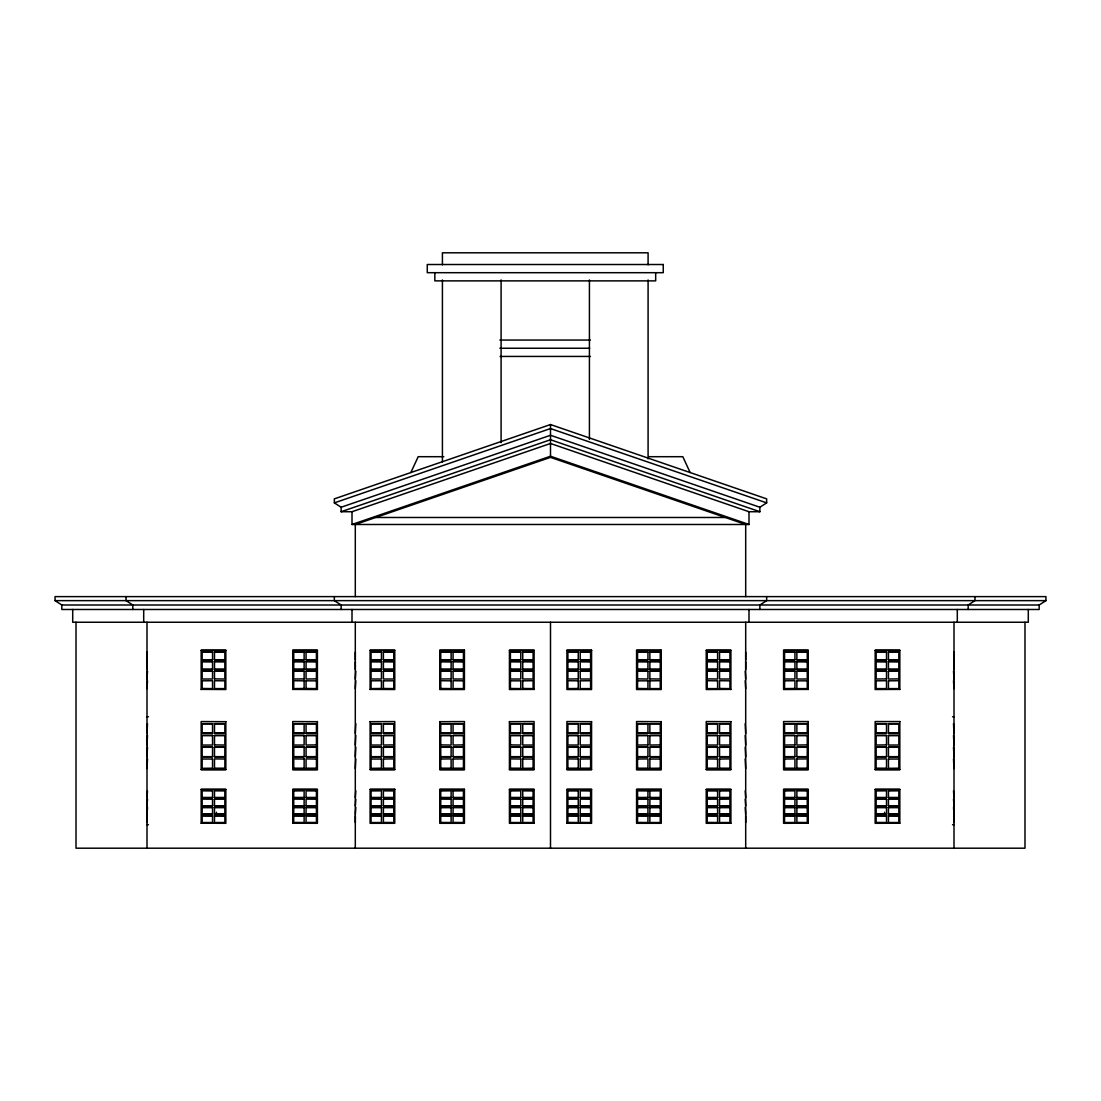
<?xml version="1.0" encoding="UTF-8"?>
<svg xmlns="http://www.w3.org/2000/svg" width="1101" height="1101" viewBox="0 0 1101 1101"><rect width="100%" height="100%" fill="white"/><g stroke="black" fill="none" stroke-linecap="round" stroke-linejoin="round"><path stroke-width="1.5" d="M410.866 472.522L418.187 456.695L443.813 456.695M759.869 507.244L766.654 502.882L766.654 498.863L550.5 424.546L334.346 498.863L334.346 502.882L341.131 507.244L550.5 435.267L759.869 507.244L759.869 511.731L748.997 511.731L550.5 443.483L352.003 511.731L341.131 511.731L341.131 507.244M1039.179 605L1045.95 600.637L1045.95 596.618L55.05 596.618L55.05 600.637L61.821 605L1039.179 605L1039.179 609.486L61.821 609.486L61.821 605M334.346 502.882L550.5 428.564L766.654 502.882M341.131 511.731L550.5 439.739L759.869 511.731M352.003 511.731L352.003 524.489L550.5 456.227L748.997 524.489L748.997 511.731M745.694 596.618L745.694 524.489L550.5 457.369L355.306 524.489L355.306 596.618M499.882 340.058L590.397 340.058M499.882 348.246L589.682 348.246M500.115 356.435L590.397 356.435M648.654 456.695L682.813 456.695L690.134 472.522M375.661 517.484L725.339 517.484M352.003 524.489L748.997 524.489M55.05 600.637L1045.95 600.637M201.18 650.374L225.829 650.374M292.756 650.374L317.405 650.374M370.101 650.374L394.736 650.374M439.767 650.374L464.402 650.374M509.433 650.374L534.081 650.374M566.919 650.374L591.567 650.374M636.598 650.374L661.233 650.374M706.264 650.374L730.899 650.374M783.595 650.374L808.244 650.374M875.171 650.374L899.82 650.374M202.157 651.957L212.548 651.957L212.548 659.843L202.157 659.843L202.157 651.957L212.548 652.081M214.489 651.957L224.852 651.957L224.852 659.843L214.489 659.843L214.489 651.957L224.852 652.081M293.733 651.957L304.124 651.957L304.124 659.843L293.733 659.843L293.733 651.957L304.124 652.081M306.064 651.957L316.427 651.957L316.427 659.843L306.064 659.843L306.064 651.957L316.427 652.081M371.065 651.957L381.455 651.957L381.455 659.843L371.065 659.843L371.065 651.957L381.455 652.081M383.396 651.957L393.773 651.957L393.773 659.843L383.396 659.843L383.396 651.957L393.773 652.081M440.744 651.957L451.121 651.957L451.121 659.843L440.744 659.843L440.744 651.957L451.121 652.081M453.061 651.957L463.438 651.957L463.438 659.843L453.061 659.843L453.061 651.957L463.438 652.081M510.41 651.957L520.787 651.957L520.787 659.843L510.41 659.843L510.41 651.957L520.787 652.081M522.741 651.957L533.104 651.957L533.104 659.843L522.741 659.843L522.741 651.957L533.104 652.081M567.896 651.957L578.259 651.957L578.259 659.843L567.896 659.843L567.896 651.957L578.259 652.081M580.213 651.957L590.59 651.957L590.59 659.843L580.213 659.843L580.213 651.957L590.59 652.081M637.562 651.957L647.938 651.957L647.938 659.843L637.562 659.843L637.562 651.957L647.938 652.081M649.879 651.957L660.256 651.957L660.256 659.843L649.879 659.843L649.879 651.957L660.256 652.081M707.227 651.957L717.604 651.957L717.604 659.843L707.227 659.843L707.227 651.957L717.604 652.081M719.545 651.957L729.935 651.957L729.935 659.843L719.545 659.843L719.545 651.957L729.935 652.081M784.573 651.957L794.936 651.957L794.936 659.843L784.573 659.843L784.573 651.957L794.936 652.081M796.876 651.957L807.267 651.957L807.267 659.843L796.876 659.843L796.876 651.957L807.267 652.081M876.148 651.957L886.511 651.957L886.511 659.843L876.148 659.843L876.148 651.957L886.511 652.081M888.452 651.957L898.843 651.957L898.843 659.843L888.452 659.843L888.452 651.957L898.843 652.081M146.997 652.081L146.997 659.843M355.306 652.081L355.306 659.843M745.694 652.081L745.694 659.843M954.003 652.081L954.003 659.843M202.157 659.733L212.548 659.733M214.489 659.733L224.852 659.733M293.733 659.733L304.124 659.733M306.064 659.733L316.427 659.733M371.065 659.733L381.455 659.733M383.396 659.733L393.773 659.733M440.744 659.733L451.121 659.733M453.061 659.733L463.438 659.733M510.41 659.733L520.787 659.733M522.741 659.733L533.104 659.733M567.896 659.733L578.259 659.733M580.213 659.733L590.59 659.733M637.562 659.733L647.938 659.733M649.879 659.733L660.256 659.733M707.227 659.733L717.604 659.733M719.545 659.733L729.935 659.733M784.573 659.733L794.936 659.733M796.876 659.733L807.267 659.733M876.148 659.733L886.511 659.733M888.452 659.733L898.843 659.733M202.157 661.55L212.548 661.55L212.548 669.436L202.157 669.436L202.157 661.55L212.548 661.66M214.489 661.55L224.852 661.55L224.852 669.436L214.489 669.436L214.489 661.55L224.852 661.66M293.733 661.55L304.124 661.55L304.124 669.436L293.733 669.436L293.733 661.55L304.124 661.66M306.064 661.55L316.427 661.55L316.427 669.436L306.064 669.436L306.064 661.55L316.427 661.66M371.065 661.55L381.455 661.55L381.455 669.436L371.065 669.436L371.065 661.55L381.455 661.66M383.396 661.55L393.773 661.55L393.773 669.436L383.396 669.436L383.396 661.55L393.773 661.66M440.744 661.55L451.121 661.55L451.121 669.436L440.744 669.436L440.744 661.55L451.121 661.66M453.061 661.55L463.438 661.55L463.438 669.436L453.061 669.436L453.061 661.55L463.438 661.66M510.41 661.55L520.787 661.55L520.787 669.436L510.41 669.436L510.41 661.55L520.787 661.66M522.741 661.55L533.104 661.55L533.104 669.436L522.741 669.436L522.741 661.55L533.104 661.66M567.896 661.55L578.259 661.55L578.259 669.436L567.896 669.436L567.896 661.55L578.259 661.66M580.213 661.55L590.59 661.55L590.59 669.436L580.213 669.436L580.213 661.55L590.59 661.66M637.562 661.55L647.938 661.55L647.938 669.436L637.562 669.436L637.562 661.55L647.938 661.66M649.879 661.55L660.256 661.55L660.256 669.436L649.879 669.436L649.879 661.55L660.256 661.66M707.227 661.55L717.604 661.55L717.604 669.436L707.227 669.436L707.227 661.55L717.604 661.66M719.545 661.55L729.935 661.55L729.935 669.436L719.545 669.436L719.545 661.55L729.935 661.66M784.573 661.55L794.936 661.55L794.936 669.436L784.573 669.436L784.573 661.55L794.936 661.66M796.876 661.55L807.267 661.55L807.267 669.436L796.876 669.436L796.876 661.55L807.267 661.66M876.148 661.55L886.511 661.55L886.511 669.436L876.148 669.436L876.148 661.55L886.511 661.66M888.452 661.55L898.843 661.55L898.843 669.436L888.452 669.436L888.452 661.55L898.843 661.66M146.997 661.66L146.997 669.436M355.306 661.66L355.306 669.436M745.694 661.66L745.694 669.436M954.003 661.66L954.003 669.436M202.157 669.312L212.548 669.312M214.489 669.312L224.852 669.312M293.733 669.312L304.124 669.312M306.064 669.312L316.427 669.312M371.065 669.312L381.455 669.312M383.396 669.312L393.773 669.312M440.744 669.312L451.121 669.312M453.061 669.312L463.438 669.312M510.41 669.312L520.787 669.312M522.741 669.312L533.104 669.312M567.896 669.312L578.259 669.312M580.213 669.312L590.59 669.312M637.562 669.312L647.938 669.312M649.879 669.312L660.256 669.312M707.227 669.312L717.604 669.312M719.545 669.312L729.935 669.312M784.573 669.312L794.936 669.312M796.876 669.312L807.267 669.312M876.148 669.312L886.511 669.312M888.452 669.312L898.843 669.312M202.157 671.252L212.548 671.252M214.489 671.252L224.852 671.252M293.733 671.252L304.124 671.252M306.064 671.252L316.427 671.252M371.065 671.252L381.455 671.252M383.396 671.252L393.773 671.252M440.744 671.252L451.121 671.252M453.061 671.252L463.438 671.252M510.41 671.252L520.787 671.252M522.741 671.252L533.104 671.252M567.896 671.252L578.259 671.252M580.213 671.252L590.59 671.252M637.562 671.252L647.938 671.252M649.879 671.252L660.256 671.252M707.227 671.252L717.604 671.252M719.545 671.252L729.935 671.252M784.573 671.252L794.936 671.252M796.876 671.252L807.267 671.252M876.148 671.252L886.511 671.252M888.452 671.252L898.843 671.252M146.997 679.014L147.493 671.128M214.489 678.904L224.852 679.014L224.852 671.128L214.489 671.128L214.489 679.014M304.124 678.904L293.733 679.014L293.733 671.128L304.124 671.128L304.124 679.014M316.427 678.904L306.064 679.014L306.064 671.128L316.427 671.128L316.427 679.014M355.306 679.014L355.802 671.128M451.121 678.904L440.744 679.014L440.744 671.128L451.121 671.128L451.121 679.014M578.259 678.904L567.896 679.014L567.896 671.128L578.259 671.128L578.259 679.014M637.562 678.904L647.938 679.014L647.938 671.128L637.562 671.128L637.562 679.014M649.879 678.904L660.256 679.014L660.256 671.128L649.879 671.128L649.879 679.014M707.227 678.904L717.604 679.014L717.604 671.128L707.227 671.128L707.227 679.014M745.694 679.014L745.198 671.128M886.511 678.904L876.148 679.014L876.148 671.128L886.511 671.128L886.511 679.014M898.843 678.904L888.452 679.014L888.452 671.128L898.843 671.128L898.843 679.014M954.003 679.014L953.507 671.128M202.157 680.831L212.548 680.721L212.548 688.607L202.157 688.483M224.879 680.831L214.489 680.721L214.489 688.607L224.879 688.607L224.879 680.721M304.124 680.831L293.733 680.721L293.733 688.607L304.124 688.483M306.064 680.831L316.441 680.831M371.065 680.831L381.455 680.721L381.455 688.607M383.396 680.831L393.786 680.831M451.121 680.831L440.744 680.721L440.744 688.607M463.452 680.831L453.061 680.721L453.061 688.607L463.452 688.607L463.452 680.721M510.41 680.831L520.787 680.831M522.741 680.831L533.118 680.721L533.118 688.607L522.741 688.483M578.259 680.831L567.882 680.721L567.882 688.607L578.259 688.483M580.213 680.831L590.59 680.721L590.59 688.607L580.213 688.607L580.213 680.721M637.548 680.831L647.938 680.831M649.879 680.831L660.256 680.721L660.256 688.607L649.879 688.607L649.879 680.721M717.604 680.831L707.214 680.721L707.214 688.607L717.604 688.607L717.604 680.721M729.935 680.831L719.545 680.721L719.545 688.607M784.559 680.831L794.936 680.721L794.936 688.607M796.876 680.831L807.267 680.831M876.121 680.831L886.511 680.721L886.511 688.607L876.121 688.607L876.121 680.721M888.452 680.831L898.843 680.721L898.843 688.607L888.452 688.607L888.452 680.721M146.997 688.607L147.493 680.721M306.064 688.483L316.441 688.607L316.441 680.721M355.306 688.607L355.802 680.721M381.455 688.483L371.065 688.607L371.065 680.721M383.396 688.483L393.786 688.607L393.786 680.721M440.744 688.483L451.121 688.607L451.121 680.721M510.41 688.483L520.787 688.607L520.787 680.721M637.548 688.483L647.938 688.607L647.938 680.721M719.545 688.483L729.935 688.607L729.935 680.721M745.694 688.607L745.198 680.721M794.936 688.483L784.559 688.607L784.559 680.721M954.003 688.607L953.507 680.721M201.166 689.391L225.843 689.515L225.829 650.251L201.166 650.251L201.18 689.515M292.742 689.391L317.418 689.515L317.405 650.251L292.742 650.251L292.756 689.515M370.101 689.391L394.764 689.515L394.764 650.251L370.101 650.251L370.101 689.515M534.095 689.391L509.433 689.515L509.433 650.251L534.095 650.251L534.095 689.515M730.899 689.391L706.236 689.515L706.236 650.251L730.899 650.251L730.899 689.515M808.258 689.391L783.582 689.515L783.595 650.251L808.258 650.251L808.244 689.515M899.834 689.391L875.157 689.515L875.171 650.251L899.834 650.251L899.82 689.515M146.997 716.765L148.442 716.765M952.558 716.765L954.003 716.765M225.829 721.692L201.166 721.554L201.18 769.654L225.843 769.654L225.829 721.554M317.405 721.692L292.742 721.554L292.756 769.654L317.418 769.654L317.405 721.554M370.101 721.692L394.764 721.554L394.764 769.654L370.101 769.654L370.101 721.554M439.767 721.692L464.429 721.554L464.429 769.654L439.767 769.654L439.767 721.554M509.433 721.692L534.095 721.554L534.095 769.654L509.433 769.654L509.433 721.554M591.567 721.692L566.905 721.554L566.905 769.654L591.567 769.654L591.567 721.554M661.233 721.692L636.571 721.554L636.571 769.654L661.233 769.654L661.233 721.554M730.899 721.692L706.236 721.554L706.236 769.654L730.899 769.654L730.899 721.554M202.157 723.784L212.548 723.784M214.489 723.784L224.852 723.784M293.733 723.784L304.124 723.784M306.064 723.784L316.427 723.784M371.065 723.784L381.455 723.784M383.396 723.784L393.773 723.784M440.744 723.784L451.121 723.784M453.061 723.784L463.438 723.784M510.41 723.784L520.787 723.784M522.741 723.784L533.104 723.784M567.896 723.784L578.259 723.784M580.213 723.784L590.59 723.784M637.562 723.784L647.938 723.784M649.879 723.784L660.256 723.784M707.227 723.784L717.604 723.784M719.545 723.784L729.935 723.784M784.573 723.784L794.936 723.784M796.876 723.784L807.267 723.784M876.148 723.784L886.511 723.784M888.452 723.784L898.843 723.784M202.157 733.17L212.548 733.17M214.489 733.17L224.852 733.17M293.733 733.17L304.124 733.17M306.064 733.17L316.427 733.17M371.065 733.17L381.455 733.17M383.396 733.17L393.773 733.17M440.744 733.17L451.121 733.17M453.061 733.17L463.438 733.17M510.41 733.17L520.787 733.17M522.741 733.17L533.104 733.17M567.896 733.17L578.259 733.17M580.213 733.17L590.59 733.17M637.562 733.17L647.938 733.17M649.879 733.17L660.256 733.17M707.227 733.17L717.604 733.17M719.545 733.17L729.935 733.17M784.573 733.17L794.936 733.17M796.876 733.17L807.267 733.17M876.148 733.17L886.511 733.17M888.452 733.17L898.843 733.17M146.997 733.307L147.493 723.646M355.306 733.307L355.802 723.646M745.694 733.307L745.198 723.646M954.003 733.307L953.507 723.646M202.157 735.537L212.548 735.537M214.489 735.537L224.852 735.537M293.733 735.537L304.124 735.537M306.064 735.537L316.427 735.537M371.065 735.537L381.455 735.537M383.396 735.537L393.773 735.537M440.744 735.537L451.121 735.537M453.061 735.537L463.438 735.537M510.41 735.537L520.787 735.537M522.741 735.537L533.104 735.537M567.896 735.537L578.259 735.537M580.213 735.537L590.59 735.537M637.562 735.537L647.938 735.537M649.879 735.537L660.256 735.537M707.227 735.537L717.604 735.537M719.545 735.537L729.935 735.537M784.573 735.537L794.936 735.537M796.876 735.537L807.267 735.537M876.148 735.537L886.511 735.537M888.452 735.537L898.843 735.537M146.997 745.047L147.493 735.399M214.489 744.909L224.852 745.047L224.852 735.399L214.489 735.399L214.489 745.047M316.427 744.909L306.064 745.047L306.064 735.399L316.427 735.399L316.427 745.047M355.306 745.047L355.802 735.399M393.773 744.909L383.396 745.047L383.396 735.399L393.773 735.399L393.773 745.047M440.744 744.909L451.121 745.047L451.121 735.399L440.744 735.399L440.744 745.047M463.438 744.909L453.061 745.047L453.061 735.399L463.438 735.399L463.438 745.047M510.41 744.909L520.787 745.047L520.787 735.399L510.41 735.399L510.41 745.047M647.938 744.909L637.562 745.047L637.562 735.399L647.938 735.399L647.938 745.047M660.256 744.909L649.879 745.047L649.879 735.399L660.256 735.399L660.256 745.047M745.694 745.047L745.198 735.399M794.936 744.909L784.573 745.047L784.573 735.399L794.936 735.399L794.936 745.047M807.267 744.909L796.876 745.047L796.876 735.399L807.267 735.399L807.267 745.047M886.511 744.909L876.148 745.047L876.148 735.399L886.511 735.399L886.511 745.047M954.003 745.047L953.507 735.399M202.157 747.276L212.548 747.276M214.489 747.276L224.852 747.276M293.733 747.276L304.124 747.276M306.064 747.276L316.427 747.276M371.065 747.276L381.455 747.276M383.396 747.276L393.773 747.276M440.744 747.276L451.121 747.276M453.061 747.276L463.438 747.276M510.41 747.276L520.787 747.276M522.741 747.276L533.104 747.276M567.896 747.276L578.259 747.276M580.213 747.276L590.59 747.276M637.562 747.276L647.938 747.276M649.879 747.276L660.256 747.276M707.227 747.276L717.604 747.276M719.545 747.276L729.935 747.276M784.573 747.276L794.936 747.276M796.876 747.276L807.267 747.276M876.148 747.276L886.511 747.276M888.452 747.276L898.843 747.276M202.157 756.662L212.548 756.662M214.489 756.662L224.852 756.662M293.733 756.662L304.124 756.662M306.064 756.662L316.427 756.662M371.065 756.662L381.455 756.662M383.396 756.662L393.773 756.662M440.744 756.662L451.121 756.662M453.061 756.662L463.438 756.662M510.41 756.662L520.787 756.662M522.741 756.662L533.104 756.662M567.896 756.662L578.259 756.662M580.213 756.662L590.59 756.662M637.562 756.662L647.938 756.662M649.879 756.662L660.256 756.662M707.227 756.662L717.604 756.662M719.545 756.662L729.935 756.662M784.573 756.662L794.936 756.662M796.876 756.662L807.267 756.662M876.148 756.662L886.511 756.662M888.452 756.662L898.843 756.662M146.997 756.8L147.493 747.139M355.306 756.8L355.802 747.139M745.694 756.8L745.198 747.139M954.003 756.8L953.507 747.139M202.157 759.029L212.548 759.029M224.879 759.029L214.489 758.892L214.489 768.539L224.879 768.539L224.879 758.892M304.124 759.029L293.733 758.892L293.733 768.539L304.124 768.539L304.124 758.892M316.441 759.029L306.064 758.892L306.064 768.539L316.441 768.539L316.441 758.892M371.065 759.029L381.455 759.029M383.396 759.029L393.786 758.892L393.786 768.539L383.396 768.539L383.396 758.892M440.744 759.029L451.121 758.892L451.121 768.539L440.744 768.539L440.744 758.892M453.061 759.029L463.452 758.892L463.452 768.539L453.061 768.539L453.061 758.892M520.787 759.029L510.41 758.892L510.41 768.539L520.787 768.539L520.787 758.892M522.741 759.029L533.118 759.029M578.259 759.029L567.882 758.892L567.882 768.539L578.259 768.539L578.259 758.892M580.213 759.029L590.59 758.892L590.59 768.539L580.213 768.539L580.213 758.892M637.548 759.029L647.938 758.892L647.938 768.539L637.548 768.539L637.548 758.892M649.879 759.029L660.256 759.029M717.604 759.029L707.214 758.892L707.214 768.539L717.604 768.539L717.604 758.892M719.545 759.029L729.935 758.892L729.935 768.539L719.545 768.539L719.545 758.892M784.559 759.029L794.936 758.892L794.936 768.539L784.559 768.539L784.559 758.892M796.876 759.029L807.267 758.892L807.267 768.539L796.876 768.539L796.876 758.892M876.121 759.029L886.511 758.892L886.511 768.539L876.121 768.539L876.121 758.892M888.452 759.029L898.843 759.029M202.157 758.892L202.157 768.539L212.548 768.402L212.548 758.892M214.489 768.402L224.879 768.402M293.733 768.402L304.124 768.402M306.064 768.402L316.441 768.402M371.065 758.892L371.065 768.539L381.455 768.402L381.455 758.892M383.396 768.402L393.786 768.402M440.744 768.402L451.121 768.402M453.061 768.402L463.452 768.402M510.41 768.402L520.787 768.402M522.741 758.892L522.741 768.539L533.118 768.402L533.118 758.892M567.882 768.402L578.259 768.402M580.213 768.402L590.59 768.402M637.548 768.402L647.938 768.402M649.879 758.892L649.879 768.539L660.256 768.402L660.256 758.892M707.214 768.402L717.604 768.402M719.545 768.402L729.935 768.402M784.559 768.402L794.936 768.402M796.876 768.402L807.267 768.402M876.121 768.402L886.511 768.402M888.452 758.892L888.452 768.539L898.843 768.402L898.843 758.892M146.997 768.539L147.493 758.892M202.157 768.539L212.548 768.539M355.306 768.539L355.802 758.892M371.065 768.539L381.455 768.539M522.741 768.539L533.118 768.539M649.879 768.539L660.256 768.539M745.694 768.539L745.198 758.892M888.452 768.539L898.843 768.539M954.003 768.539L953.507 758.892M201.166 769.516L225.829 769.516M292.742 769.516L317.405 769.516M370.101 769.516L394.764 769.516M439.767 769.516L464.429 769.516M509.433 769.516L534.095 769.516M566.905 769.516L591.567 769.516M636.571 769.516L661.233 769.516M706.236 769.516L730.899 769.516M783.595 769.516L808.258 769.516M875.171 769.516L899.834 769.516M201.18 789.458L225.829 789.458M292.756 789.458L317.405 789.458M370.101 789.458L394.736 789.458M439.767 789.458L464.402 789.458M509.433 789.458L534.081 789.458M566.919 789.458L591.567 789.458M636.598 789.458L661.233 789.458M706.264 789.458L730.899 789.458M783.595 789.458L808.244 789.458M875.171 789.458L899.82 789.458M212.548 790.931L202.157 790.835L202.157 797.647L212.548 797.647L212.548 790.835M224.852 790.931L214.489 790.835L214.489 797.647L224.852 797.647L224.852 790.835M293.733 790.931L304.124 790.835L304.124 797.647L293.733 797.647L293.733 790.835M316.427 790.931L306.064 790.835L306.064 797.647L316.427 797.647L316.427 790.835M371.065 790.931L381.455 790.835L381.455 797.647L371.065 797.647L371.065 790.835M393.773 790.931L383.396 790.835L383.396 797.647L393.773 797.647L393.773 790.835M440.744 790.931L451.121 790.835L451.121 797.647L440.744 797.647L440.744 790.835M453.061 790.931L463.438 790.835L463.438 797.647L453.061 797.647L453.061 790.835M510.41 790.931L520.787 790.835L520.787 797.647L510.41 797.647L510.41 790.835M533.104 790.931L522.741 790.835L522.741 797.647L533.104 797.647L533.104 790.835M567.896 790.931L578.259 790.931M590.59 790.931L580.213 790.835L580.213 797.647L590.59 797.647L590.59 790.835M647.938 790.931L637.562 790.835L637.562 797.647L647.938 797.647L647.938 790.835M649.879 790.931L660.256 790.835L660.256 797.647L649.879 797.647L649.879 790.835M707.227 790.931L717.604 790.931M719.545 790.931L729.935 790.931M784.573 790.931L794.936 790.835L794.936 797.647L784.573 797.647L784.573 790.835M807.267 790.931L796.876 790.835L796.876 797.647L807.267 797.647L807.267 790.835M876.148 790.931L886.511 790.835L886.511 797.647L876.148 797.647L876.148 790.835M888.452 790.931L898.843 790.835L898.843 797.647L888.452 797.647L888.452 790.835M202.157 797.551L212.548 797.551M214.489 797.551L224.852 797.551M293.733 797.551L304.124 797.551M306.064 797.551L316.427 797.551M371.065 797.551L381.455 797.551M383.396 797.551L393.773 797.551M440.744 797.551L451.121 797.551M453.061 797.551L463.438 797.551M510.41 797.551L520.787 797.551M522.741 797.551L533.104 797.551M567.896 797.551L578.259 797.551M580.213 797.551L590.59 797.551M637.562 797.551L647.938 797.551M649.879 797.551L660.256 797.551M707.227 797.551L717.604 797.551M719.545 797.551L729.935 797.551M784.573 797.551L794.936 797.551M796.876 797.551L807.267 797.551M876.148 797.551L886.511 797.551M888.452 797.551L898.843 797.551M146.997 797.647L147.493 790.835M355.306 797.647L355.802 790.835M745.694 797.647L745.198 790.835M954.003 797.647L953.507 790.835M212.548 799.216L202.157 799.12L202.157 805.932L212.548 805.932L212.548 799.12M214.489 799.216L224.852 799.216M304.124 799.216L293.733 799.12L293.733 805.932L304.124 805.932L304.124 799.12M316.427 799.216L306.064 799.12L306.064 805.932L316.427 805.932L316.427 799.12M381.455 799.216L371.065 799.12L371.065 805.932L381.455 805.932L381.455 799.12M383.396 799.216L393.773 799.216M451.121 799.216L440.744 799.12L440.744 805.932L451.121 805.932L451.121 799.12M463.438 799.216L453.061 799.12L453.061 805.932L463.438 805.932L463.438 799.12M520.787 799.216L510.41 799.12L510.41 805.932L520.787 805.932L520.787 799.12M522.741 799.216L533.104 799.216M567.896 799.216L578.259 799.12L578.259 805.932L567.896 805.932L567.896 799.12M590.59 799.216L580.213 799.12L580.213 805.932L590.59 805.932L590.59 799.12M637.562 799.216L647.938 799.216M660.256 799.216L649.879 799.12L649.879 805.932L660.256 805.932L660.256 799.12M707.227 799.216L717.604 799.12L717.604 805.932L707.227 805.932L707.227 799.12M719.545 799.216L729.935 799.12L729.935 805.932L719.545 805.932L719.545 799.12M794.936 799.216L784.573 799.12L784.573 805.932L794.936 805.932L794.936 799.12M796.876 799.216L807.267 799.216M876.148 799.216L886.511 799.216M888.452 799.216L898.843 799.216M202.157 805.836L212.548 805.836M214.489 805.836L224.852 805.836M293.733 805.836L304.124 805.836M306.064 805.836L316.427 805.836M371.065 805.836L381.455 805.836M383.396 805.836L393.773 805.836M440.744 805.836L451.121 805.836M453.061 805.836L463.438 805.836M510.41 805.836L520.787 805.836M522.741 805.836L533.104 805.836M567.896 805.836L578.259 805.836M580.213 805.836L590.59 805.836M637.562 805.836L647.938 805.836M649.879 805.836L660.256 805.836M707.227 805.836L717.604 805.836M719.545 805.836L729.935 805.836M784.573 805.836L794.936 805.836M796.876 805.836L807.267 805.836M876.148 805.836L886.511 805.836M888.452 805.836L898.843 805.836M146.997 805.932L147.493 799.12M355.306 805.932L355.802 799.12M745.694 805.932L745.198 799.12M954.003 805.932L953.507 799.12M202.157 807.515L212.548 807.515M214.489 807.515L224.852 807.515M293.733 807.515L304.124 807.515M306.064 807.515L316.427 807.515M371.065 807.515L381.455 807.515M383.396 807.515L393.773 807.515M440.744 807.515L451.121 807.515M453.061 807.515L463.438 807.515M510.41 807.515L520.787 807.515M522.741 807.515L533.104 807.515M567.896 807.515L578.259 807.515M580.213 807.515L590.59 807.515M637.562 807.515L647.938 807.515M649.879 807.515L660.256 807.515M707.227 807.515L717.604 807.515M719.545 807.515L729.935 807.515M784.573 807.515L794.936 807.515M796.876 807.515L807.267 807.515M876.148 807.515L886.511 807.515M888.452 807.515L898.843 807.515M202.157 814.121L212.548 814.121M214.489 814.121L224.852 814.121M293.733 814.121L304.124 814.121M306.064 814.121L316.427 814.121M371.065 814.121L381.455 814.121M383.396 814.121L393.773 814.121M440.744 814.121L451.121 814.121M453.061 814.121L463.438 814.121M510.41 814.121L520.787 814.121M522.741 814.121L533.104 814.121M567.896 814.121L578.259 814.121M580.213 814.121L590.59 814.121M637.562 814.121L647.938 814.121M649.879 814.121L660.256 814.121M707.227 814.121L717.604 814.121M719.545 814.121L729.935 814.121M784.573 814.121L794.936 814.121M796.876 814.121L807.267 814.121M876.148 814.121L886.511 814.121M888.452 814.121L898.843 814.121M146.997 814.231L147.493 807.405M355.306 814.231L355.802 807.405M745.694 814.231L745.198 807.405M954.003 814.231L953.507 807.405M202.157 815.703L212.548 815.703L212.548 822.516L202.157 822.516L202.157 815.703L212.548 815.8M214.489 815.703L224.879 815.703L224.879 822.516L214.489 822.516L214.489 815.703L224.879 815.8M293.733 815.703L304.124 815.703L304.124 822.516L293.733 822.419L293.733 815.703L304.124 815.8M306.064 815.703L316.441 815.703L316.441 822.516L306.064 822.419L306.064 815.703L316.441 815.8M371.065 815.703L381.455 815.703L381.455 822.516L371.065 822.516L371.065 815.703L381.455 815.8M383.396 815.703L393.786 815.703L393.786 822.516L383.396 822.419L383.396 815.703L393.786 815.8M440.744 815.703L451.121 815.703L451.121 822.516L440.744 822.419L440.744 815.703L451.121 815.8M453.061 815.703L463.452 815.703L463.452 822.516L453.061 822.419L453.061 815.703L463.452 815.8M510.41 815.703L520.787 815.703L520.787 822.516L510.41 822.516L510.41 815.703L520.787 815.8M522.741 815.703L533.118 815.703L533.118 822.516L522.741 822.516L522.741 815.703L533.118 815.8M567.882 815.703L578.259 815.703L578.259 822.516L567.882 822.419L567.882 815.703L578.259 815.8M580.213 815.703L590.59 815.703L590.59 822.516L580.213 822.419L580.213 815.703L590.59 815.8M637.548 815.703L647.938 815.703L647.938 822.516L637.548 822.419L637.548 815.703L647.938 815.8M649.879 815.703L660.256 815.703L660.256 822.516L649.879 822.516L649.879 815.703L660.256 815.8M707.214 815.703L717.604 815.703L717.604 822.516L707.214 822.419L707.214 815.703L717.604 815.8M719.545 815.703L729.935 815.703L729.935 822.516L719.545 822.516L719.545 815.703L729.935 815.8M784.559 815.703L794.936 815.703L794.936 822.516L784.559 822.516L784.559 815.703L794.936 815.8M796.876 815.703L807.267 815.703L807.267 822.516L796.876 822.419L796.876 815.703L807.267 815.8M876.121 815.703L886.511 815.703L886.511 822.516L876.121 822.419L876.121 815.703L886.511 815.8M888.452 815.703L898.843 815.703L898.843 822.516L888.452 822.516L888.452 815.703L898.843 815.8M146.997 815.8L146.997 822.516M355.306 815.8L355.306 822.516M745.694 815.8L745.694 822.516M954.003 815.8L954.003 822.516M201.166 823.204L225.843 823.3L225.829 789.362L201.166 789.362L201.18 823.3M292.742 823.204L317.418 823.3L317.405 789.362L292.742 789.362L292.756 823.3M534.095 823.204L509.433 823.3L509.433 789.362L534.095 789.362L534.095 823.3M566.905 823.204L591.567 823.3L591.567 789.362L566.905 789.362L566.905 823.3M730.899 823.204L706.236 823.3L706.236 789.362L730.899 789.362L730.899 823.3M808.258 823.204L783.582 823.3L783.595 789.362L808.258 789.362L808.244 823.3M899.834 823.204L875.157 823.3L875.171 789.362L899.834 789.362L899.82 823.3M146.997 824.704L148.442 824.704M952.558 824.704L954.003 824.704M1028.293 609.486L1028.293 622.244L72.707 622.244L72.707 609.486M1024.99 622.244L1024.99 848.197L76.01 848.197L76.01 622.244M974.963 596.618L974.963 600.637L968.178 605L968.178 609.486M957.306 609.486L957.306 622.244M954.003 622.244L954.003 848.197M898.843 799.12L898.843 805.932L888.452 805.932L888.452 799.12M886.511 799.12L886.511 805.932L876.148 805.932L876.148 799.12M884.557 812.249L884.557 815.662M807.267 680.721L807.267 688.607L796.876 688.607L796.876 680.721M807.267 799.12L807.267 805.932L796.876 805.932L796.876 799.12M766.654 596.618L766.654 600.637L759.869 605L759.869 609.486M748.997 609.486L748.997 622.244M745.694 622.244L745.694 848.197M729.935 790.835L729.935 797.647L719.545 797.647L719.545 790.835M717.604 790.835L717.604 797.647L707.227 797.647L707.227 790.835M655.673 272.69L655.673 280.879L434.84 280.879L434.84 272.69M648.09 264.832L648.09 252.803L442.423 252.803L442.423 264.818M648.09 279.984L648.09 458.869M647.938 799.12L647.938 805.932L637.562 805.932L637.562 799.12M637.548 680.721L637.548 688.607M589.42 279.943L589.42 439.409M578.259 680.721L578.259 688.607M578.259 790.835L578.259 797.647L567.896 797.647L567.896 790.835M550.5 424.546L550.5 457.369M550.5 622.244L550.5 848.197M533.104 799.12L533.104 805.932L522.741 805.932L522.741 799.12M522.741 680.721L522.741 688.607M510.41 680.721L510.41 688.607M501.093 279.915L501.093 442.616M442.423 279.971L442.423 462.048M393.773 799.12L393.773 805.932L383.396 805.932L383.396 799.12M383.396 680.721L383.396 688.607M355.306 622.244L355.306 848.197M352.003 609.486L352.003 622.244M341.131 609.486L341.131 605L334.346 600.637L334.346 596.618M306.064 680.721L306.064 688.607M304.124 680.721L304.124 688.607M224.852 799.12L224.852 805.932L214.489 805.932L214.489 799.12M216.443 812.249L216.443 815.662M202.157 680.721L202.157 688.607M146.997 622.244L146.997 848.197M143.694 609.486L143.694 622.244M132.822 609.486L132.822 605L126.037 600.637L126.037 596.618M663.256 264.515L427.271 264.515L427.271 272.69L663.256 272.69L663.256 264.515M464.429 650.251L439.767 650.251L439.767 689.515L464.429 689.515L464.429 650.251M591.567 650.251L566.905 650.251L566.905 689.515L591.567 689.515L591.567 650.251M661.233 650.251L636.571 650.251L636.571 689.515L661.233 689.515L661.233 650.251M212.548 671.128L202.157 671.128L202.157 679.014L212.548 679.014L212.548 671.128M381.455 671.128L371.065 671.128L371.065 679.014L381.455 679.014L381.455 671.128M393.773 671.128L383.396 671.128L383.396 679.014L393.773 679.014L393.773 671.128M463.438 671.128L453.061 671.128L453.061 679.014L463.438 679.014L463.438 671.128M520.787 671.128L510.41 671.128L510.41 679.014L520.787 679.014L520.787 671.128M533.104 671.128L522.741 671.128L522.741 679.014L533.104 679.014L533.104 671.128M590.59 671.128L580.213 671.128L580.213 679.014L590.59 679.014L590.59 671.128M729.935 671.128L719.545 671.128L719.545 679.014L729.935 679.014L729.935 671.128M794.936 671.128L784.573 671.128L784.573 679.014L794.936 679.014L794.936 671.128M807.267 671.128L796.876 671.128L796.876 679.014L807.267 679.014L807.267 671.128M808.258 721.554L783.595 721.554L783.582 769.654L808.244 769.654L808.258 721.554M899.834 721.554L875.171 721.554L875.157 769.654L899.82 769.654L899.834 721.554M212.548 723.646L202.157 723.646L202.157 733.307L212.548 733.307L212.548 723.646M224.852 723.646L214.489 723.646L214.489 733.307L224.852 733.307L224.852 723.646M304.124 723.646L293.733 723.646L293.733 733.307L304.124 733.307L304.124 723.646M316.427 723.646L306.064 723.646L306.064 733.307L316.427 733.307L316.427 723.646M381.455 723.646L371.065 723.646L371.065 733.307L381.455 733.307L381.455 723.646M393.773 723.646L383.396 723.646L383.396 733.307L393.773 733.307L393.773 723.646M451.121 723.646L440.744 723.646L440.744 733.307L451.121 733.307L451.121 723.646M463.438 723.646L453.061 723.646L453.061 733.307L463.438 733.307L463.438 723.646M520.787 723.646L510.41 723.646L510.41 733.307L520.787 733.307L520.787 723.646M533.104 723.646L522.741 723.646L522.741 733.307L533.104 733.307L533.104 723.646M578.259 723.646L567.896 723.646L567.896 733.307L578.259 733.307L578.259 723.646M590.59 723.646L580.213 723.646L580.213 733.307L590.59 733.307L590.59 723.646M647.938 723.646L637.562 723.646L637.562 733.307L647.938 733.307L647.938 723.646M660.256 723.646L649.879 723.646L649.879 733.307L660.256 733.307L660.256 723.646M717.604 723.646L707.227 723.646L707.227 733.307L717.604 733.307L717.604 723.646M729.935 723.646L719.545 723.646L719.545 733.307L729.935 733.307L729.935 723.646M794.936 723.646L784.573 723.646L784.573 733.307L794.936 733.307L794.936 723.646M807.267 723.646L796.876 723.646L796.876 733.307L807.267 733.307L807.267 723.646M886.511 723.646L876.148 723.646L876.148 733.307L886.511 733.307L886.511 723.646M898.843 723.646L888.452 723.646L888.452 733.307L898.843 733.307L898.843 723.646M212.548 735.399L202.157 735.399L202.157 745.047L212.548 745.047L212.548 735.399M304.124 735.399L293.733 735.399L293.733 745.047L304.124 745.047L304.124 735.399M381.455 735.399L371.065 735.399L371.065 745.047L381.455 745.047L381.455 735.399M533.104 735.399L522.741 735.399L522.741 745.047L533.104 745.047L533.104 735.399M578.259 735.399L567.896 735.399L567.896 745.047L578.259 745.047L578.259 735.399M590.59 735.399L580.213 735.399L580.213 745.047L590.59 745.047L590.59 735.399M717.604 735.399L707.227 735.399L707.227 745.047L717.604 745.047L717.604 735.399M729.935 735.399L719.545 735.399L719.545 745.047L729.935 745.047L729.935 735.399M898.843 735.399L888.452 735.399L888.452 745.047L898.843 745.047L898.843 735.399M212.548 747.139L202.157 747.139L202.157 756.8L212.548 756.8L212.548 747.139M224.852 747.139L214.489 747.139L214.489 756.8L224.852 756.8L224.852 747.139M304.124 747.139L293.733 747.139L293.733 756.8L304.124 756.8L304.124 747.139M316.427 747.139L306.064 747.139L306.064 756.8L316.427 756.8L316.427 747.139M381.455 747.139L371.065 747.139L371.065 756.8L381.455 756.8L381.455 747.139M393.773 747.139L383.396 747.139L383.396 756.8L393.773 756.8L393.773 747.139M451.121 747.139L440.744 747.139L440.744 756.8L451.121 756.8L451.121 747.139M463.438 747.139L453.061 747.139L453.061 756.8L463.438 756.8L463.438 747.139M520.787 747.139L510.41 747.139L510.41 756.8L520.787 756.8L520.787 747.139M533.104 747.139L522.741 747.139L522.741 756.8L533.104 756.8L533.104 747.139M578.259 747.139L567.896 747.139L567.896 756.8L578.259 756.8L578.259 747.139M590.59 747.139L580.213 747.139L580.213 756.8L590.59 756.8L590.59 747.139M647.938 747.139L637.562 747.139L637.562 756.8L647.938 756.8L647.938 747.139M660.256 747.139L649.879 747.139L649.879 756.8L660.256 756.8L660.256 747.139M717.604 747.139L707.227 747.139L707.227 756.8L717.604 756.8L717.604 747.139M729.935 747.139L719.545 747.139L719.545 756.8L729.935 756.8L729.935 747.139M794.936 747.139L784.573 747.139L784.573 756.8L794.936 756.8L794.936 747.139M807.267 747.139L796.876 747.139L796.876 756.8L807.267 756.8L807.267 747.139M886.511 747.139L876.148 747.139L876.148 756.8L886.511 756.8L886.511 747.139M898.843 747.139L888.452 747.139L888.452 756.8L898.843 756.8L898.843 747.139M394.764 789.362L370.101 789.362L370.101 823.3L394.764 823.3L394.764 789.362M464.429 789.362L439.767 789.362L439.767 823.3L464.429 823.3L464.429 789.362M661.233 789.362L636.571 789.362L636.571 823.3L661.233 823.3L661.233 789.362M212.548 807.405L202.157 807.405L202.157 814.231L212.548 814.231L212.548 807.405M224.852 807.405L214.489 807.405L214.489 814.231L224.852 814.231L224.852 807.405M304.124 807.405L293.733 807.405L293.733 814.231L304.124 814.231L304.124 807.405M316.427 807.405L306.064 807.405L306.064 814.231L316.427 814.231L316.427 807.405M381.455 807.405L371.065 807.405L371.065 814.231L381.455 814.231L381.455 807.405M393.773 807.405L383.396 807.405L383.396 814.231L393.773 814.231L393.773 807.405M451.121 807.405L440.744 807.405L440.744 814.231L451.121 814.231L451.121 807.405M463.438 807.405L453.061 807.405L453.061 814.231L463.438 814.231L463.438 807.405M520.787 807.405L510.41 807.405L510.41 814.231L520.787 814.231L520.787 807.405M533.104 807.405L522.741 807.405L522.741 814.231L533.104 814.231L533.104 807.405M578.259 807.405L567.896 807.405L567.896 814.231L578.259 814.231L578.259 807.405M590.59 807.405L580.213 807.405L580.213 814.231L590.59 814.231L590.59 807.405M647.938 807.405L637.562 807.405L637.562 814.231L647.938 814.231L647.938 807.405M660.256 807.405L649.879 807.405L649.879 814.231L660.256 814.231L660.256 807.405M717.604 807.405L707.227 807.405L707.227 814.231L717.604 814.231L717.604 807.405M729.935 807.405L719.545 807.405L719.545 814.231L729.935 814.231L729.935 807.405M794.936 807.405L784.573 807.405L784.573 814.231L794.936 814.231L794.936 807.405M807.267 807.405L796.876 807.405L796.876 814.231L807.267 814.231L807.267 807.405M886.511 807.405L876.148 807.405L876.148 814.231L886.511 814.231L886.511 807.405M898.843 807.405L888.452 807.405L888.452 814.231L898.843 814.231L898.843 807.405"/></g></svg>
